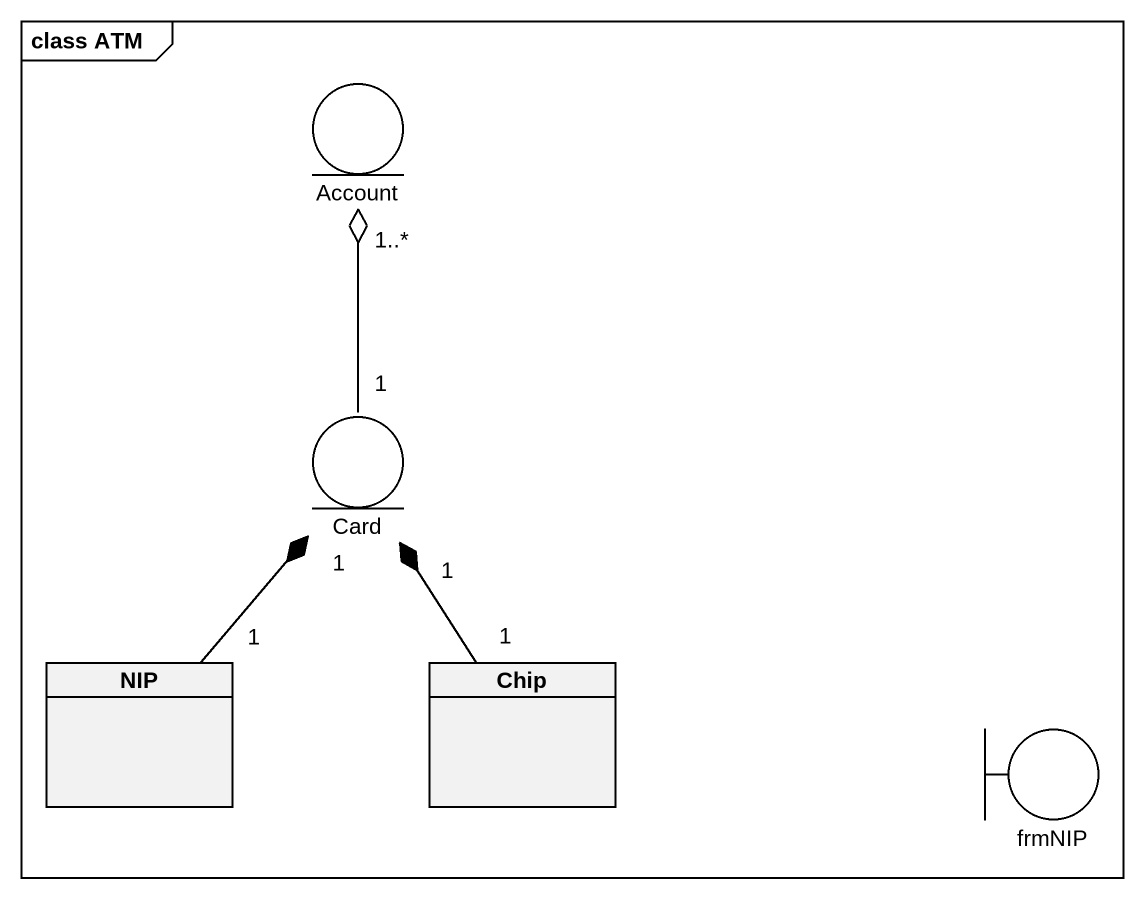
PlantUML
@startuml
mainframe class ATM
allowmixing
hide circle
hide empty members
entity Account
entity "Card" as Card_
class NIP
class Chip
boundary frmNIP
Card_ "1" -up-o "1..*" Account
NIP "1" -up-* "1" Card_
Chip "1" -up-* "1" Card_
@enduml
